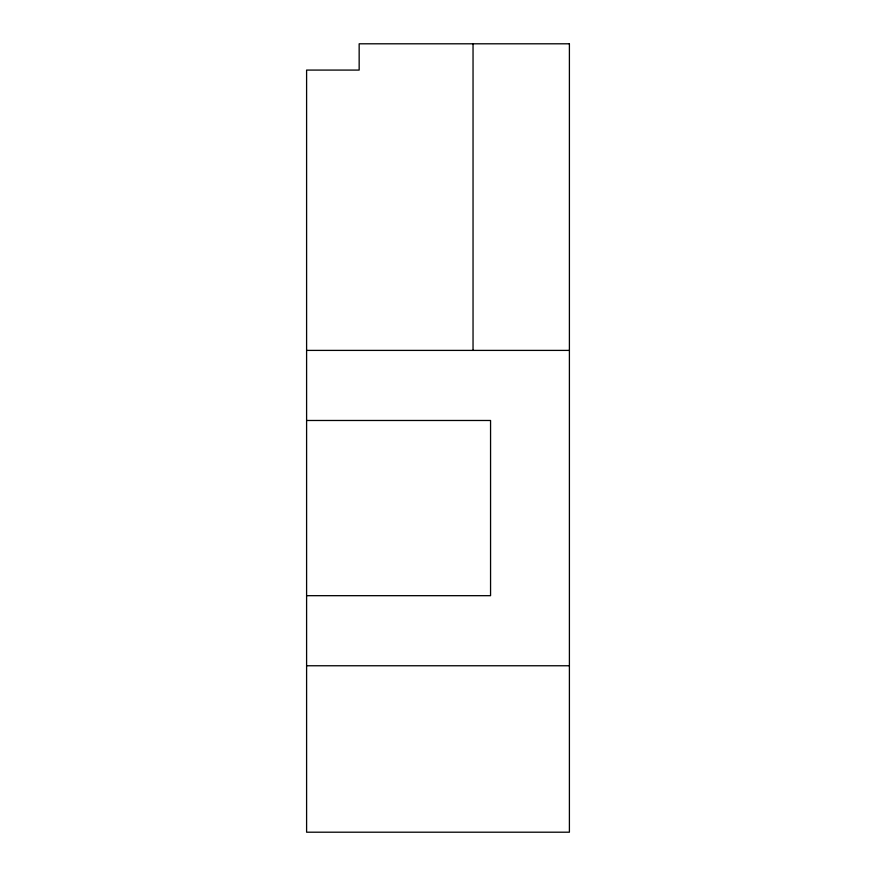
<?xml version="1.0" encoding="UTF-8"?>
<svg xmlns="http://www.w3.org/2000/svg" width="876" height="876" viewBox="0 0 876 876"><rect width="100%" height="100%" fill="white"/><g stroke="black" fill="none" stroke-linecap="round" stroke-linejoin="round"><path stroke-width="1.31" d="M306.6 350.4L569.4 350.4M306.6 420.48L490.56 420.48L490.56 595.68L306.6 595.68M306.6 665.76L569.4 665.76M473.04 43.8L473.04 350.4M569.4 43.8L359.16 43.8L359.16 70.08L306.6 70.08L306.6 832.2L569.4 832.2L569.4 43.8"/></g></svg>
